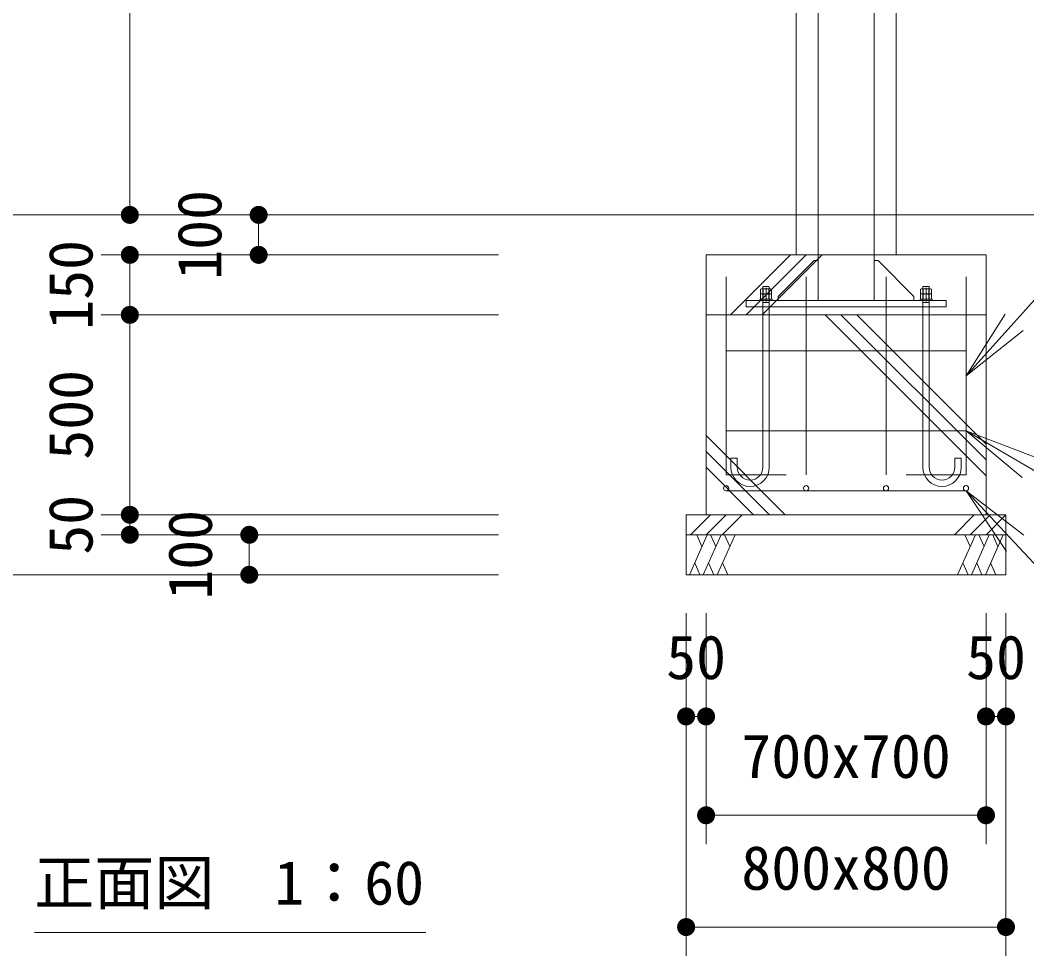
# Model space of a CAD drawing. Units: millimetres at full size, sheet at 1:60. Extents: x -1200 to 26400, y -900 to 18720.
# Drawn here: x 1515 to 4033, y 2984 to 5323 of the extents above; entities that cross this region are included whole.
import ezdxf
from ezdxf.enums import TextEntityAlignment as Align

# ---------------------------------------------------------------- set-up
doc = ezdxf.new("R2010")
doc.units = ezdxf.units.MM
doc.header["$LTSCALE"] = 60
for name, color, linetype, lineweight in [('D-STR', 1, 'Continuous', 13), ('D-STR-DIM', 7, 'Continuous', 13), ('D-STR-HTXT', 7, 'Continuous', 13), ('D-STR-TXT', 7, 'Continuous', 13)]:
    doc.layers.add(name, color=color, linetype=linetype, lineweight=lineweight)
doc.styles.add('ＭＳ ゴシック', font='')
doc.styles.get('ＭＳ ゴシック').set_extended_font_data('MS Gothic')

# ---------------------------------------------------------------- blocks, each defined once
blk = doc.blocks.new('filled_dot')
at = {"color": 0, "linetype": 'Continuous', "lineweight": -2, "const_width": 1.25}
blk.add_lwpolyline([(-0.625, 0, 1), (0.625, 0, 1)], format="xyb", close=True, dxfattribs=at)
blk = doc.blocks.new('open_arrow')
at = {"color": 0, "linetype": 'Continuous', "lineweight": -2}
blk.add_lwpolyline([(7.5, 1.25), (0, 0), (7.5, -1.25)], dxfattribs=at)

msp = doc.modelspace()

# ---------------------------------------------------------------- linework, layer by layer
at = {"layer": 'D-STR'}
for p, q in [((3510.47, 7116.49), (3510.47, 4622.49)), ((3650.27, 7116.49), (3650.27, 4622.49)), ((13080.37, 4836.49), (2080.37, 4836.49)), ((3291.32, 4586.49), (3441.32, 4736.49)), ((3330.92, 4586.49), (3480.92, 4736.49)), ((3370.52, 4586.49), (3520.52, 4736.49)), ((3280.37, 4186.49), (3280.37, 4681.51)), ((3480.37, 4186.49), (3480.37, 4681.51)), ((3680.37, 4186.49), (3680.37, 4681.51)), ((3880.37, 4186.49), (3880.37, 4681.51)), ((3366.52, 4650.39), (3368.97, 4651.69)), ((3366.52, 4638.69), (3366.52, 4650.39)), ((3366.52, 4637.39), (3368.97, 4638.69)), ((3366.52, 4638.69), (3394.23, 4638.69)), ((3366.52, 4625.69), (3366.52, 4637.39)), ((3368.97, 4651.69), (3391.77, 4651.69)), ((3368.97, 4638.69), (3391.77, 4638.69)), ((3372.37, 4657.49), (3372.37, 4205.49)), ((3388.37, 4657.49), (3372.37, 4657.49)), ((3373.44, 4638.69), (3373.44, 4650.39)), ((3373.44, 4625.69), (3373.44, 4637.39)), ((3380.37, 4636.09), (3380.37, 4654.29)), ((3380.37, 4619.89), (3380.37, 4641.29)), ((3387.3, 4638.69), (3387.3, 4650.39)), ((3387.3, 4625.69), (3387.3, 4637.39)), ((3388.37, 4657.49), (3388.37, 4205.49)), ((3394.23, 4650.39), (3391.77, 4651.69)), ((3394.23, 4637.39), (3391.77, 4638.69)), ((3394.23, 4638.69), (3394.23, 4650.39)), ((3394.23, 4625.69), (3394.23, 4637.39)), ((3766.52, 4650.39), (3768.97, 4651.69)), ((3766.52, 4638.69), (3766.52, 4650.39)), ((3766.52, 4637.39), (3768.97, 4638.69)), ((3794.23, 4638.69), (3766.52, 4638.69)), ((3766.52, 4625.69), (3766.52, 4637.39)), ((3791.77, 4651.69), (3768.97, 4651.69)), ((3791.77, 4638.69), (3768.97, 4638.69)), ((3772.37, 4657.49), (3772.37, 4205.49)), ((3772.37, 4657.49), (3788.37, 4657.49)), ((3773.44, 4638.69), (3773.44, 4650.39)), ((3773.44, 4625.69), (3773.44, 4637.39)), ((3780.37, 4636.09), (3780.37, 4654.29)), ((3780.37, 4619.89), (3780.37, 4641.29)), ((3787.3, 4638.69), (3787.3, 4650.39)), ((3787.3, 4625.69), (3787.3, 4637.39)), ((3788.37, 4657.49), (3788.37, 4205.49)), ((3794.23, 4650.39), (3791.77, 4651.69)), ((3794.23, 4637.39), (3791.77, 4638.69)), ((3794.23, 4638.69), (3794.23, 4650.39)), ((3794.23, 4625.69), (3794.23, 4637.39)), ((3365.37, 4625.69), (3395.37, 4625.69)), ((3365.37, 4625.69), (3365.37, 4622.49)), ((3365.37, 4622.49), (3395.37, 4622.49)), ((3388.37, 4617.49), (3372.37, 4617.49)), ((3395.37, 4625.69), (3395.37, 4622.49)), ((3795.37, 4625.69), (3765.37, 4625.69)), ((3765.37, 4625.69), (3765.37, 4622.49)), ((3795.37, 4622.49), (3765.37, 4622.49)), ((3772.37, 4617.49), (3788.37, 4617.49)), ((3795.37, 4625.69), (3795.37, 4622.49)), ((3527.93, 4586.49), (3930.37, 4184.05)), ((3567.53, 4586.49), (3930.37, 4223.65)), ((3607.13, 4586.49), (3930.37, 4263.25)), ((3880.37, 4496.49), (3280.37, 4496.49)), ((3230.37, 4284.42), (3428.3, 4086.49)), ((3880.37, 4296.49), (3280.37, 4296.49)), ((3230.37, 4244.83), (3388.7, 4086.49)), ((3230.37, 4205.23), (3349.11, 4086.49)), ((3308.37, 4228.49), (3292.37, 4228.49)), ((3292.37, 4205.49), (3292.37, 4228.49)), ((3308.37, 4205.49), (3308.37, 4228.49)), ((3852.37, 4228.49), (3868.37, 4228.49)), ((3852.37, 4205.49), (3852.37, 4228.49)), ((3868.37, 4205.49), (3868.37, 4228.49)), ((3280.37, 4186.49), (3430.37, 4186.49)), ((3880.37, 4186.49), (3730.37, 4186.49)), ((3880.37, 4146.49), (3280.37, 4146.49)), ((3191.32, 4036.49), (3241.32, 4086.49)), ((3230.92, 4036.49), (3280.92, 4086.49)), ((3270.52, 4036.49), (3320.52, 4086.49)), ((3851.18, 4036.49), (3901.18, 4086.49)), ((3890.77, 4036.49), (3940.77, 4086.49)), ((3930.37, 4036.49), (3980.37, 4086.49)), ((3188.62, 3936.49), (3233.16, 4036.49)), ((3220.02, 4007), (3206.89, 4036.49)), ((3223.39, 3936.49), (3267.93, 4036.49)), ((3254.79, 4007), (3241.66, 4036.49)), ((3258.16, 3936.49), (3302.7, 4036.49)), ((3289.56, 4007), (3276.43, 4036.49)), ((3859.29, 3936.49), (3903.83, 4036.49)), ((3890.7, 4007), (3877.56, 4036.49)), ((3894.06, 3936.49), (3938.6, 4036.49)), ((3925.47, 4007), (3912.33, 4036.49)), ((3928.83, 3936.49), (3973.37, 4036.49)), ((3960.24, 4007), (3947.1, 4036.49)), ((3201.75, 3965.99), (3214.89, 3936.49)), ((3236.52, 3965.99), (3249.66, 3936.49)), ((3271.3, 3965.99), (3284.43, 3936.49)), ((3872.43, 3965.99), (3885.56, 3936.49)), ((3907.2, 3965.99), (3920.33, 3936.49)), ((3941.97, 3965.99), (3955.11, 3936.49))]:
    msp.add_line(p, q, dxfattribs=at)
msp.add_lwpolyline([(3705.37, 5376.49), (3705.37, 4736.49), (3455.37, 4736.49), (3455.37, 5376.49)], dxfattribs=at)
for points in [[(3230.37, 4736.49), (3930.37, 4736.49), (3930.37, 4586.49), (3230.37, 4586.49)], [(3510.47, 4622.49), (3410.47, 4622.49), (3410.47, 4632.49), (3500.47, 4722.49), (3510.47, 4722.49)], [(3650.27, 4622.49), (3750.27, 4622.49), (3750.27, 4632.49), (3660.27, 4722.49), (3650.27, 4722.49)], [(3830.37, 4606.49), (3330.37, 4606.49), (3330.37, 4622.49), (3830.37, 4622.49)], [(3330.37, 4606.49), (3830.37, 4606.49), (3830.37, 4622.49), (3330.37, 4622.49)], [(3230.37, 4586.49), (3930.37, 4586.49), (3930.37, 4086.49), (3230.37, 4086.49)], [(3180.37, 4086.49), (3980.37, 4086.49), (3980.37, 4036.49), (3180.37, 4036.49)], [(3180.37, 4036.49), (3980.37, 4036.49), (3980.37, 3936.49), (3180.37, 3936.49)]]:
    msp.add_lwpolyline(points, close=True, dxfattribs=at)
for centre in [(3280.37, 4152.99), (3480.37, 4152.99), (3680.37, 4152.99), (3880.37, 4152.99)]:
    msp.add_circle(centre, 6.5, dxfattribs=at)
for centre, radius, start, end in [((3369.98, 4646.82), 4.98, 45.90122, 78.32053), ((3369.98, 4633.82), 4.98, 45.90122, 78.32053), ((3380.37, 4632.58), 19.11, 68.74529, 111.25471), ((3380.37, 4619.58), 19.11, 68.74529, 111.25471), ((3390.76, 4646.82), 4.98, 101.67947, 134.09878), ((3390.76, 4633.82), 4.98, 101.67947, 134.09878), ((3769.98, 4646.82), 4.98, 45.90122, 78.32053), ((3769.98, 4633.82), 4.98, 45.90122, 78.32053), ((3780.37, 4632.58), 19.11, 68.74529, 111.25471), ((3780.37, 4619.58), 19.11, 68.74529, 111.25471), ((3790.76, 4646.82), 4.98, 101.67947, 134.09878), ((3790.76, 4633.82), 4.98, 101.67947, 134.09878), ((3340.37, 4205.49), 48, 180, 0), ((3340.37, 4205.49), 32, 180, 0), ((3820.37, 4205.49), 48, 180, 0), ((3820.37, 4205.49), 32, 180, 0)]:
    msp.add_arc(centre, radius, start, end, dxfattribs=at)
at = {"layer": 'D-STR-DIM'}
for p, q in [((1789.12, 4836.49), (1789.12, 7136.49)), ((2113.36, 4836.49), (1371.52, 4836.49)), ((2098.36, 4836.49), (1371.52, 4836.49)), ((2284.37, 4836.49), (1717.12, 4836.49)), ((2284.37, 4836.49), (2039.28, 4836.49)), ((2111.28, 4736.49), (2111.28, 4836.49)), ((2711.34, 4736.49), (1717.12, 4736.49)), ((1789.12, 4586.49), (1789.12, 4736.49)), ((2711.34, 4736.49), (2039.28, 4736.49)), ((2711.34, 4586.49), (1717.12, 4586.49)), ((2711.34, 4586.49), (1717.12, 4586.49)), ((1789.12, 4086.49), (1789.12, 4586.49)), ((2711.34, 4086.49), (1717.12, 4086.49)), ((2711.34, 4086.49), (1717.12, 4086.49)), ((1789.12, 4036.49), (1789.12, 4086.49)), ((2711.34, 4036.49), (1717.12, 4036.49)), ((2711.34, 4036.49), (2015.81, 4036.49)), ((2087.81, 3936.49), (2087.81, 4036.49)), ((2711.34, 3936.49), (1371.52, 3936.49)), ((2711.34, 3936.49), (2015.81, 3936.49)), ((3180.37, 3840.49), (3180.37, 3510.28)), ((3180.37, 3840.49), (3180.37, 2983.56)), ((3230.37, 3840.49), (3230.37, 3510.28)), ((3230.37, 3840.49), (3230.37, 3263.13)), ((3930.37, 3840.49), (3930.37, 3263.13)), ((3930.37, 3840.49), (3930.37, 3510.28)), ((3980.37, 3840.49), (3980.37, 3510.28)), ((3980.37, 3840.49), (3980.37, 2983.56)), ((3230.37, 3582.28), (3180.37, 3582.28)), ((3980.37, 3582.28), (3930.37, 3582.28)), ((3930.37, 3335.13), (3230.37, 3335.13)), ((3980.37, 3055.56), (3180.37, 3055.56))]:
    msp.add_line(p, q, dxfattribs=at)
at = {"layer": 'D-STR-HTXT'}
for points in [[(3880.37, 4434), (4618.95, 5254.31), (4798.95, 5254.31), (5844.39, 5254.31)], [(3880.37, 4296.49), (4403.77, 3991.05), (4583.77, 3991.05), (5871.05, 3991.05)], [(3880.37, 4146.49), (4339.35, 3655.9), (4519.35, 3655.9), (6379.12, 3655.9)]]:
    msp.add_lwpolyline(points, dxfattribs=at)
at = {"layer": 'D-STR-TXT'}
msp.add_line((1550.31, 3041.59), (2529.69, 3041.59), dxfattribs=at)

# ---------------------------------------------------------------- block references
at = {"layer": 'D-STR-DIM', "xscale": 18, "yscale": 18}
for p, rotation in [((1789.12, 4836.49), 90), ((2111.28, 4836.49), 270), ((1789.12, 4736.49), 270), ((2111.28, 4736.49), 90), ((1789.12, 4586.49), 90), ((1789.12, 4586.49), 270), ((1789.12, 4086.49), 90), ((1789.12, 4086.49), 270), ((1789.12, 4036.49), 90), ((2087.81, 4036.49), 270), ((2087.81, 3936.49), 90), ((3230.37, 3582.28), 180), ((3980.37, 3582.28), 180), ((3930.37, 3335.13), 180), ((3980.37, 3055.56), 180)]:
    msp.add_blockref('filled_dot', p, dxfattribs=dict(at, rotation=rotation))
for p in [(3180.37, 3582.28), (3930.37, 3582.28), (3230.37, 3335.13), (3180.37, 3055.56)]:
    msp.add_blockref('filled_dot', p, dxfattribs=at)
at = {"layer": 'D-STR-HTXT', "xscale": 24, "yscale": 24}
for p, rotation in [((3880.37, 4434), 48), ((3880.37, 4296.49), 329.7), ((3880.37, 4146.49), 313.1)]:
    msp.add_blockref('open_arrow', p, dxfattribs=dict(at, rotation=rotation))

# ---------------------------------------------------------------- texts
at = {"layer": 'D-STR-DIM', "style": 'ＭＳ ゴシック'}
for s, p in [('100', (1908.01, 4786.49)), ('150', (1585.86, 4661.49)), ('500', (1585.86, 4336.49)), ('50', (1585.86, 4061.49)), ('100', (1884.54, 3986.49))]:
    msp.add_text(s, height=110, rotation=90, dxfattribs=at).set_placement(p, align=Align.TOP_CENTER)
for s, p in [('50', (3205.37, 3785.54)), ('50', (3955.37, 3785.54)), ('700x700', (3580.37, 3538.39)), ('800x800', (3580.37, 3258.82))]:
    msp.add_text(s, height=110, dxfattribs=at).set_placement(p, align=Align.TOP_CENTER)
at = {"layer": 'D-STR-TXT', "style": 'ＭＳ ゴシック'}
msp.add_text('正面図\u30001：60', height=110, dxfattribs=at).set_placement((1550.31, 3221.59), align=Align.TOP_LEFT)

doc.saveas('drawing.dxf')
